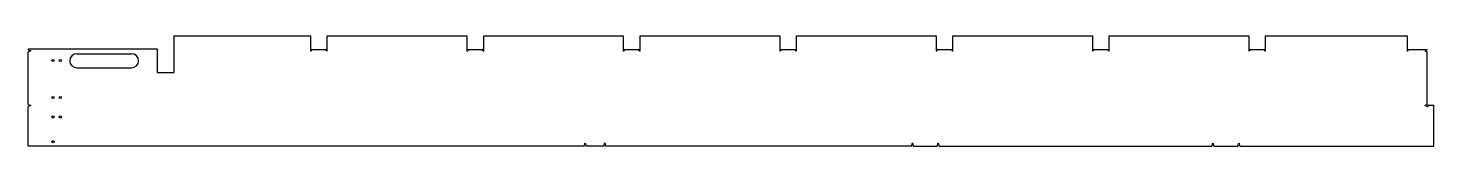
# Model space of a CAD drawing. Extents: x 19 to 4370, y -683 to -341.
import ezdxf

# ---------------------------------------------------------------- set-up
doc = ezdxf.new("R2010")
doc.units = 0
doc.layers.get('0').update_dxf_attribs({"linetype": 'CONTINUOUS'})

msp = doc.modelspace()

# ---------------------------------------------------------------- linework, layer by layer
for p, q in [((470, -340.9), (892.9, -340.9)), ((470, -340.9), (470, -454.9)), ((892.9, -340.9), (892.9, -386.9)), ((944.9, -340.9), (1376.9, -340.9)), ((944.9, -386.9), (944.9, -340.9)), ((1376.9, -340.9), (1376.9, -386.9)), ((1428.9, -340.9), (1860.9, -340.9)), ((1428.9, -386.9), (1428.9, -340.9)), ((1860.9, -340.9), (1860.9, -386.9)), ((1912.9, -340.9), (2344.9, -340.9)), ((1912.9, -386.9), (1912.9, -340.9)), ((2344.9, -340.9), (2344.9, -386.9)), ((2396.9, -340.9), (2828.9, -340.9)), ((2396.9, -386.9), (2396.9, -340.9)), ((2828.9, -340.9), (2828.9, -386.9)), ((2880.9, -386.9), (2880.9, -340.9)), ((2880.9, -340.9), (3312.9, -340.9)), ((3312.9, -340.9), (3312.9, -386.9)), ((3364.9, -340.9), (3796.9, -340.9)), ((3364.9, -386.9), (3364.9, -340.9)), ((3796.9, -340.9), (3796.9, -386.9)), ((3848.9, -386.9), (3848.9, -340.9)), ((3848.9, -340.9), (4286.9, -340.9)), ((4286.9, -340.9), (4286.9, -386.9)), ((418, -381.9), (19, -381.9)), ((19, -383.9), (19, -381.9)), ((19, -383.9), (27, -386.9)), ((27, -386.9), (19, -389.9)), ((19, -553.9), (19, -389.9)), ((418, -381.9), (418, -454.9)), ((892.9, -386.9), (895.4, -386.9)), ((895.4, -382.9), (942.4, -382.9)), ((895.4, -382.9), (895.4, -386.9)), ((942.4, -386.9), (942.4, -382.9)), ((942.4, -386.9), (944.9, -386.9)), ((1376.9, -386.9), (1379.4, -386.9)), ((1379.4, -382.9), (1426.4, -382.9)), ((1379.4, -382.9), (1379.4, -386.9)), ((1426.4, -386.9), (1426.4, -382.9)), ((1426.4, -386.9), (1428.9, -386.9)), ((1860.9, -386.9), (1863.4, -386.9)), ((1863.4, -382.9), (1910.4, -382.9)), ((1863.4, -382.9), (1863.4, -386.9)), ((1910.4, -386.9), (1910.4, -382.9)), ((1910.4, -386.9), (1912.9, -386.9)), ((2344.9, -386.9), (2347.4, -386.9)), ((2347.4, -382.9), (2394.4, -382.9)), ((2347.4, -382.9), (2347.4, -386.9)), ((2394.4, -386.9), (2394.4, -382.9)), ((2394.4, -386.9), (2396.9, -386.9)), ((2828.9, -386.9), (2831.4, -386.9)), ((2831.4, -382.9), (2878.4, -382.9)), ((2831.4, -382.9), (2831.4, -386.9)), ((2878.4, -386.9), (2878.4, -382.9)), ((2878.4, -386.9), (2880.9, -386.9)), ((3312.9, -386.9), (3315.4, -386.9)), ((3315.4, -382.9), (3362.4, -382.9)), ((3315.4, -382.9), (3315.4, -386.9)), ((3362.4, -386.9), (3362.4, -382.9)), ((3362.4, -386.9), (3364.9, -386.9)), ((3796.9, -386.9), (3799.4, -386.9)), ((3799.4, -382.9), (3846.4, -382.9)), ((3799.4, -382.9), (3799.4, -386.9)), ((3846.4, -386.9), (3846.4, -382.9)), ((3846.4, -386.9), (3848.9, -386.9)), ((4286.9, -386.9), (4289.4, -386.9)), ((4289.4, -382.9), (4349, -382.9)), ((4289.4, -382.9), (4289.4, -386.9)), ((4349, -383.9), (4341, -386.9)), ((4341, -386.9), (4349, -389.9)), ((4349, -383.9), (4349, -382.9)), ((4349, -553.9), (4349, -389.9)), ((169.9, -395.9), (339, -395.9)), ((169.9, -439.9), (339, -439.9)), ((418, -454.9), (470, -454.9)), ((19, -553.9), (26.9, -556.9)), ((26.9, -556.9), (19, -559.8)), ((19, -682.9), (19, -559.8)), ((4349, -553.9), (4341, -556.9)), ((4349, -559.9), (4341, -556.9)), ((4349, -559.9), (4352, -559.9)), ((4352, -559.9), (4352, -556.9)), ((4353, -555.9), (4369.5, -555.9)), ((4369.5, -682.9), (4369.5, -555.9)), ((1740.3, -682.9), (19, -682.9)), ((1740.3, -682.9), (1743.3, -672.9)), ((1743.3, -672.9), (1746.3, -682.9)), ((1800.3, -682.9), (1746.3, -682.9)), ((1800.3, -682.9), (1803.3, -672.9)), ((1803.3, -672.9), (1806.3, -682.9)), ((2752.5, -682.9), (1806.3, -682.9)), ((2752.5, -682.9), (2755.5, -672.9)), ((2755.5, -672.9), (2758.5, -682.9)), ((2758.5, -682.9), (2832.5, -682.9)), ((2832.5, -682.9), (2835.5, -672.9)), ((2835.5, -672.9), (2838.5, -682.9)), ((2838.5, -682.9), (3682.5, -682.9)), ((3682.5, -682.9), (3685.5, -672.9)), ((3685.5, -672.9), (3688.5, -682.9)), ((3688.5, -682.9), (3762.5, -682.9)), ((3762.5, -682.9), (3765.5, -672.9)), ((3765.5, -672.9), (3768.5, -682.9)), ((3768.5, -682.9), (3796.9, -682.9)), ((3796.9, -682.9), (4369.5, -682.9))]:
    msp.add_line(p, q)
for centre in [(96.1, -417.2), (118.6, -417.2), (96.1, -531.8), (118.6, -531.8), (96.1, -592.5), (118.6, -592.5), (96.1, -669.5)]:
    msp.add_circle(centre, 3.25)
for centre, radius, start, end in [((169.9, -417.9), 22, 90, 270), ((339, -417.9), 22, 270, 90), ((4353, -556.9), 1, 90, 180)]:
    msp.add_arc(centre, radius, start, end)

doc.saveas('drawing.dxf')
